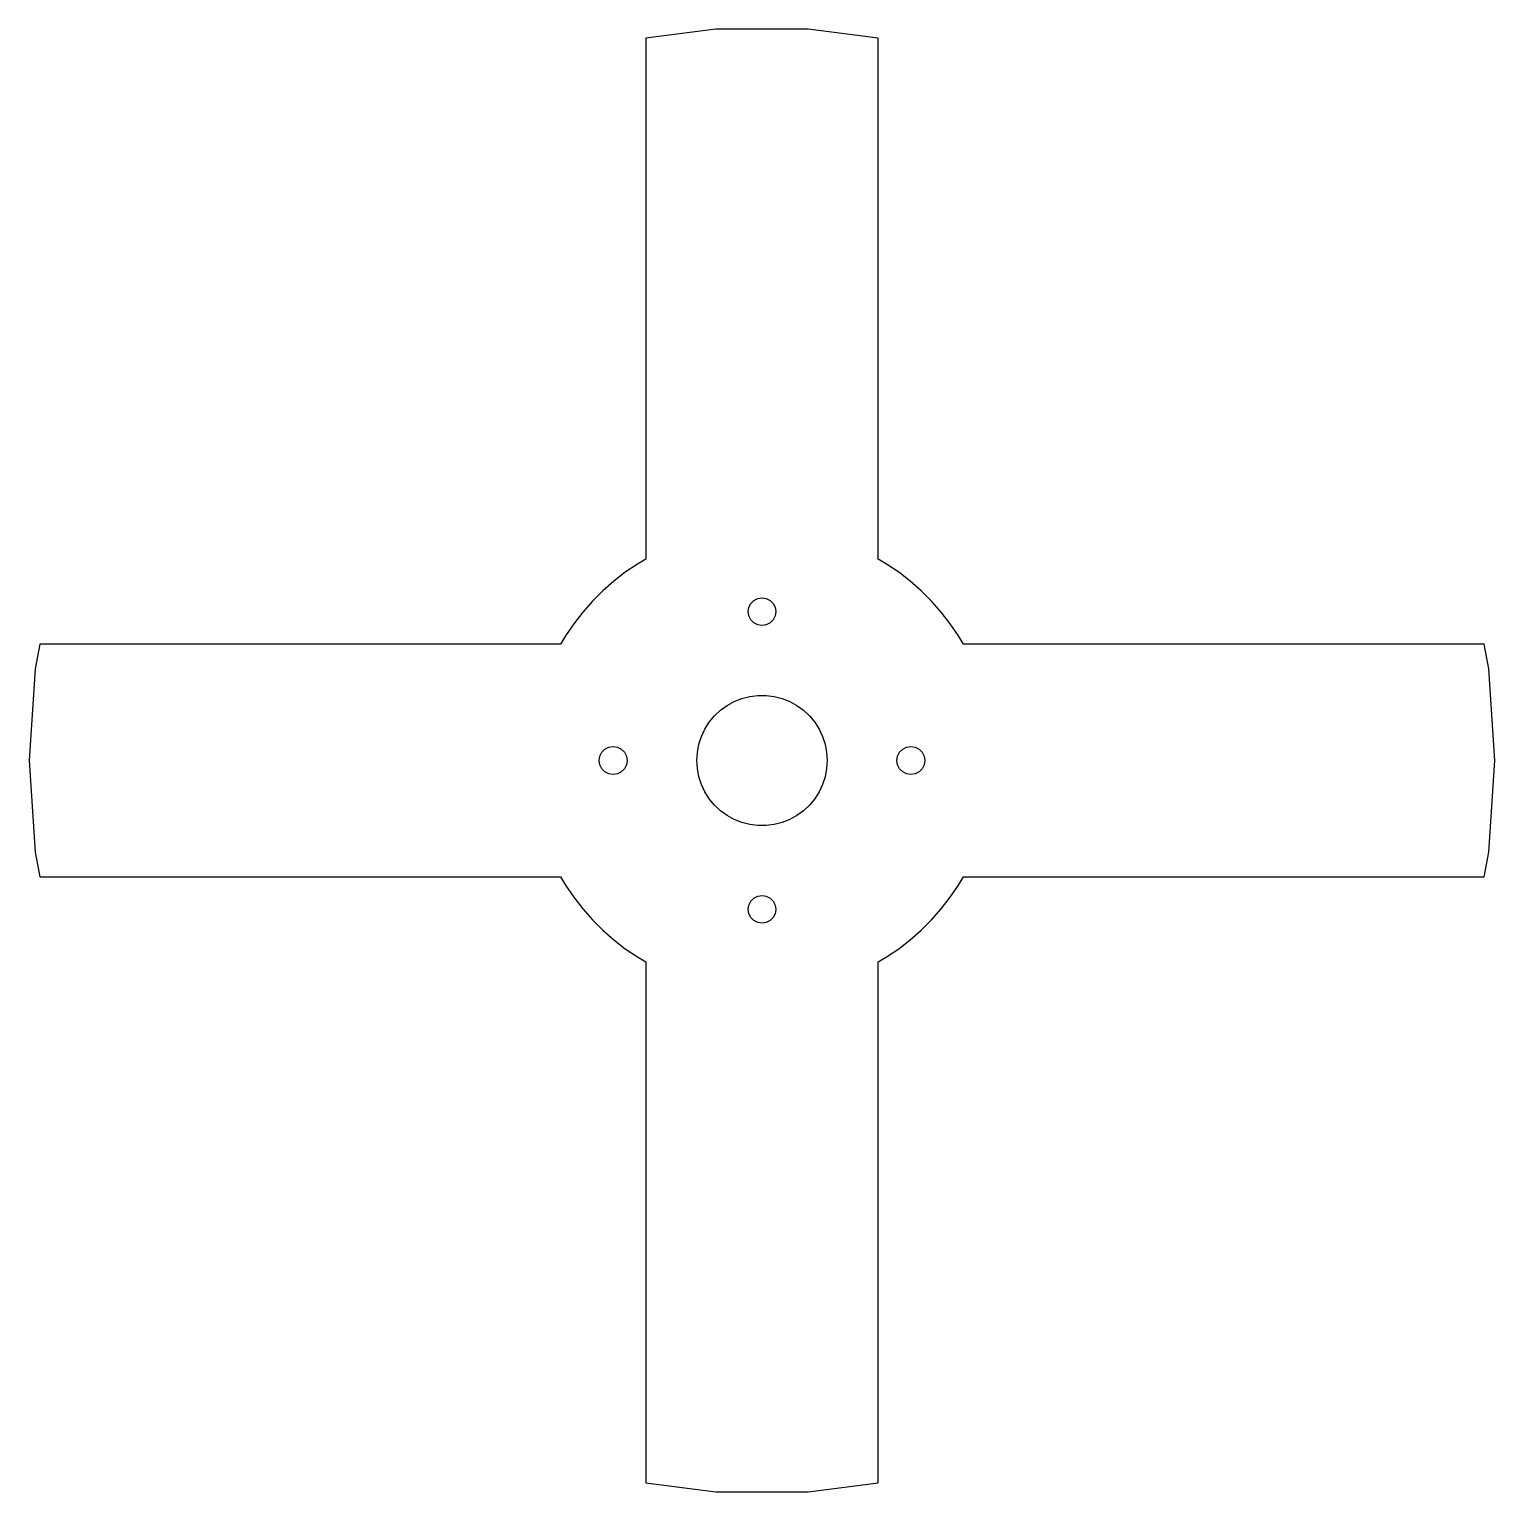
# Model space of a CAD drawing. Header units: metres. Extents: x -79 to 79, y -79 to 79.
import ezdxf

# ---------------------------------------------------------------- set-up
doc = ezdxf.new("R2010")
doc.units = ezdxf.units.M

msp = doc.modelspace()

# ---------------------------------------------------------------- linework, layer by layer
for p, q in [((-4.94412, 78.5846), (-12.5, 77.6301)), ((-12.5, 77.6301), (-12.5, 21.6379)), ((4.94412, 78.5846), (-4.94412, 78.5846)), ((12.5, 77.6301), (4.94412, 78.5846)), ((12.5, 21.6379), (12.5, 77.6301)), ((-13.3957, 21.1082), (-14.6946, 20.2254)), ((-12.5, 21.6379), (-13.3957, 21.1082)), ((13.3957, 21.1082), (12.5, 21.6379)), ((14.6946, 20.2254), (13.3957, 21.1082)), ((-15.9356, 19.2628), (-17.1137, 18.2242)), ((-14.6946, 20.2254), (-15.9356, 19.2628)), ((15.9356, 19.2628), (14.6946, 20.2254)), ((17.1137, 18.2242), (15.9356, 19.2628)), ((-17.1137, 18.2242), (-18.2242, 17.1137)), ((-0.881668, 17.2135), (-0.463516, 17.4266)), ((-0.463516, 17.4266), (0, 17.5)), ((0, 17.5), (0.463516, 17.4266)), ((0.463516, 17.4266), (0.881668, 17.2135)), ((18.2242, 17.1137), (17.1137, 18.2242)), ((-19.2628, 15.9356), (-20.2254, 14.6946)), ((-18.2242, 17.1137), (-19.2628, 15.9356)), ((-1.5, 16), (-1.42657, 16.4635)), ((-1.42657, 15.5365), (-1.5, 16)), ((-1.42657, 16.4635), (-1.21352, 16.8817)), ((-1.21352, 16.8817), (-0.881668, 17.2135)), ((0.881668, 17.2135), (1.21352, 16.8817)), ((1.21352, 16.8817), (1.42657, 16.4635)), ((1.42657, 16.4635), (1.5, 16)), ((1.5, 16), (1.42657, 15.5365)), ((19.2628, 15.9356), (18.2242, 17.1137)), ((20.2254, 14.6946), (19.2628, 15.9356)), ((-20.2254, 14.6946), (-21.1082, 13.3957)), ((-1.21352, 15.1183), (-1.42657, 15.5365)), ((-0.881668, 14.7865), (-1.21352, 15.1183)), ((-0.463516, 14.5734), (-0.881668, 14.7865)), ((0, 14.5), (-0.463516, 14.5734)), ((0.463516, 14.5734), (0, 14.5)), ((0.881668, 14.7865), (0.463516, 14.5734)), ((1.21352, 15.1183), (0.881668, 14.7865)), ((1.42657, 15.5365), (1.21352, 15.1183)), ((21.1082, 13.3957), (20.2254, 14.6946)), ((-21.1082, 13.3957), (-21.6379, 12.5)), ((21.6379, 12.5), (21.1082, 13.3957)), ((-77.6172, 12.5), (-78.1191, 9.86873)), ((-21.6379, 12.5), (-77.6172, 12.5)), ((77.6172, 12.5), (21.6379, 12.5)), ((78.1191, 9.86873), (77.6172, 12.5)), ((-78.1191, 9.86873), (-78.74, 0)), ((78.74, 0), (78.1191, 9.86873)), ((-3.75078, 5.91029), (-2.98045, 6.33379)), ((-2.98045, 6.33379), (-2.16312, 6.65739)), ((-2.16312, 6.65739), (-1.31166, 6.87601)), ((-1.31166, 6.87601), (-0.439529, 6.98618)), ((-0.439529, 6.98618), (0.439529, 6.98618)), ((0.439529, 6.98618), (1.31166, 6.87601)), ((1.31166, 6.87601), (2.16312, 6.65739)), ((2.16312, 6.65739), (2.98045, 6.33379)), ((2.98045, 6.33379), (3.75078, 5.91029)), ((-5.66312, 4.11449), (-5.10277, 4.79182)), ((-5.10277, 4.79182), (-4.46196, 5.39359)), ((-4.46196, 5.39359), (-3.75078, 5.91029)), ((3.75078, 5.91029), (4.46196, 5.39359)), ((4.46196, 5.39359), (5.10277, 4.79182)), ((5.10277, 4.79182), (5.66312, 4.11449)), ((-6.50842, 2.57686), (-6.13414, 3.37227)), ((-6.13414, 3.37227), (-5.66312, 4.11449)), ((5.66312, 4.11449), (6.13414, 3.37227)), ((6.13414, 3.37227), (6.50842, 2.57686)), ((-6.94479, 0.877319), (-6.78008, 1.74081)), ((-6.78008, 1.74081), (-6.50842, 2.57686)), ((6.50842, 2.57686), (6.78008, 1.74081)), ((6.78008, 1.74081), (6.94479, 0.877319)), ((-78.74, 0), (-78.1191, -9.86873)), ((-17.5, 0), (-17.4266, 0.463516)), ((-17.4266, -0.463516), (-17.5, 0)), ((-17.4266, 0.463516), (-17.2135, 0.881668)), ((-17.2135, 0.881668), (-16.8817, 1.21352)), ((-16.8817, 1.21352), (-16.4635, 1.42657)), ((-16.4635, 1.42657), (-16, 1.5)), ((-16, 1.5), (-15.5365, 1.42657)), ((-15.5365, 1.42657), (-15.1183, 1.21352)), ((-15.1183, 1.21352), (-14.7865, 0.881668)), ((-14.7865, 0.881668), (-14.5734, 0.463516)), ((-14.5734, 0.463516), (-14.5, 0)), ((-14.5, 0), (-14.5734, -0.463516)), ((-7, 0), (-6.94479, 0.877319)), ((-6.94479, -0.877319), (-7, 0)), ((6.94479, 0.877319), (7, 0)), ((7, 0), (6.94479, -0.877319)), ((14.5, 0), (14.5734, 0.463516)), ((14.5734, -0.463516), (14.5, 0)), ((14.5734, 0.463516), (14.7865, 0.881668)), ((14.7865, 0.881668), (15.1183, 1.21352)), ((15.1183, 1.21352), (15.5365, 1.42657)), ((15.5365, 1.42657), (16, 1.5)), ((16, 1.5), (16.4635, 1.42657)), ((16.4635, 1.42657), (16.8817, 1.21352)), ((16.8817, 1.21352), (17.2135, 0.881668)), ((17.2135, 0.881668), (17.4266, 0.463516)), ((17.4266, 0.463516), (17.5, 0)), ((17.5, 0), (17.4266, -0.463516)), ((78.1191, -9.86873), (78.74, 0)), ((-17.2135, -0.881668), (-17.4266, -0.463516)), ((-16.8817, -1.21352), (-17.2135, -0.881668)), ((-16.4635, -1.42657), (-16.8817, -1.21352)), ((-16, -1.5), (-16.4635, -1.42657)), ((-15.5365, -1.42657), (-16, -1.5)), ((-15.1183, -1.21352), (-15.5365, -1.42657)), ((-14.7865, -0.881668), (-15.1183, -1.21352)), ((-14.5734, -0.463516), (-14.7865, -0.881668)), ((-6.78008, -1.74081), (-6.94479, -0.877319)), ((6.94479, -0.877319), (6.78008, -1.74081)), ((14.7865, -0.881668), (14.5734, -0.463516)), ((15.1183, -1.21352), (14.7865, -0.881668)), ((15.5365, -1.42657), (15.1183, -1.21352)), ((16, -1.5), (15.5365, -1.42657)), ((16.4635, -1.42657), (16, -1.5)), ((16.8817, -1.21352), (16.4635, -1.42657)), ((17.2135, -0.881668), (16.8817, -1.21352)), ((17.4266, -0.463516), (17.2135, -0.881668)), ((-6.50842, -2.57686), (-6.78008, -1.74081)), ((-6.13414, -3.37227), (-6.50842, -2.57686)), ((6.50842, -2.57686), (6.13414, -3.37227)), ((6.78008, -1.74081), (6.50842, -2.57686)), ((-5.66312, -4.11449), (-6.13414, -3.37227)), ((-5.10277, -4.79182), (-5.66312, -4.11449)), ((5.66312, -4.11449), (5.10277, -4.79182)), ((6.13414, -3.37227), (5.66312, -4.11449)), ((-4.46196, -5.39359), (-5.10277, -4.79182)), ((-3.75078, -5.91029), (-4.46196, -5.39359)), ((-2.98045, -6.33379), (-3.75078, -5.91029)), ((3.75078, -5.91029), (2.98045, -6.33379)), ((4.46196, -5.39359), (3.75078, -5.91029)), ((5.10277, -4.79182), (4.46196, -5.39359)), ((-2.16312, -6.65739), (-2.98045, -6.33379)), ((-1.31166, -6.87601), (-2.16312, -6.65739)), ((-0.439529, -6.98618), (-1.31166, -6.87601)), ((0.439529, -6.98618), (-0.439529, -6.98618)), ((1.31166, -6.87601), (0.439529, -6.98618)), ((2.16312, -6.65739), (1.31166, -6.87601)), ((2.98045, -6.33379), (2.16312, -6.65739)), ((-78.1191, -9.86873), (-77.6172, -12.5)), ((77.6172, -12.5), (78.1191, -9.86873)), ((-77.6172, -12.5), (-21.6379, -12.5)), ((-21.6379, -12.5), (-21.1082, -13.3957)), ((21.1082, -13.3957), (21.6379, -12.5)), ((21.6379, -12.5), (77.6172, -12.5)), ((-21.1082, -13.3957), (-20.2254, -14.6946)), ((20.2254, -14.6946), (21.1082, -13.3957)), ((-20.2254, -14.6946), (-19.2628, -15.9356)), ((-1.5, -16), (-1.42657, -15.5365)), ((-1.42657, -15.5365), (-1.21352, -15.1183)), ((-1.21352, -15.1183), (-0.881668, -14.7865)), ((-0.881668, -14.7865), (-0.463516, -14.5734)), ((-0.463516, -14.5734), (0, -14.5)), ((0, -14.5), (0.463516, -14.5734)), ((0.463516, -14.5734), (0.881668, -14.7865)), ((0.881668, -14.7865), (1.21352, -15.1183)), ((1.21352, -15.1183), (1.42657, -15.5365)), ((1.42657, -15.5365), (1.5, -16)), ((19.2628, -15.9356), (20.2254, -14.6946)), ((-19.2628, -15.9356), (-18.2242, -17.1137)), ((-18.2242, -17.1137), (-17.1137, -18.2242)), ((-1.42657, -16.4635), (-1.5, -16)), ((-1.21352, -16.8817), (-1.42657, -16.4635)), ((-0.881668, -17.2135), (-1.21352, -16.8817)), ((-0.463516, -17.4266), (-0.881668, -17.2135)), ((0.881668, -17.2135), (0.463516, -17.4266)), ((1.21352, -16.8817), (0.881668, -17.2135)), ((1.42657, -16.4635), (1.21352, -16.8817)), ((1.5, -16), (1.42657, -16.4635)), ((17.1137, -18.2242), (18.2242, -17.1137)), ((18.2242, -17.1137), (19.2628, -15.9356)), ((-17.1137, -18.2242), (-15.9356, -19.2628)), ((0, -17.5), (-0.463516, -17.4266)), ((0.463516, -17.4266), (0, -17.5)), ((15.9356, -19.2628), (17.1137, -18.2242)), ((-15.9356, -19.2628), (-14.6946, -20.2254)), ((-14.6946, -20.2254), (-13.3957, -21.1082)), ((13.3957, -21.1082), (14.6946, -20.2254)), ((14.6946, -20.2254), (15.9356, -19.2628)), ((-13.3957, -21.1082), (-12.5, -21.6379)), ((-12.5, -21.6379), (-12.5, -77.6301)), ((12.5, -21.6379), (13.3957, -21.1082)), ((12.5, -77.6301), (12.5, -21.6379)), ((-12.5, -77.6301), (-4.94412, -78.5846)), ((-4.94412, -78.5846), (4.94412, -78.5846)), ((4.94412, -78.5846), (12.5, -77.6301))]:
    msp.add_line(p, q)

doc.saveas('drawing.dxf')
